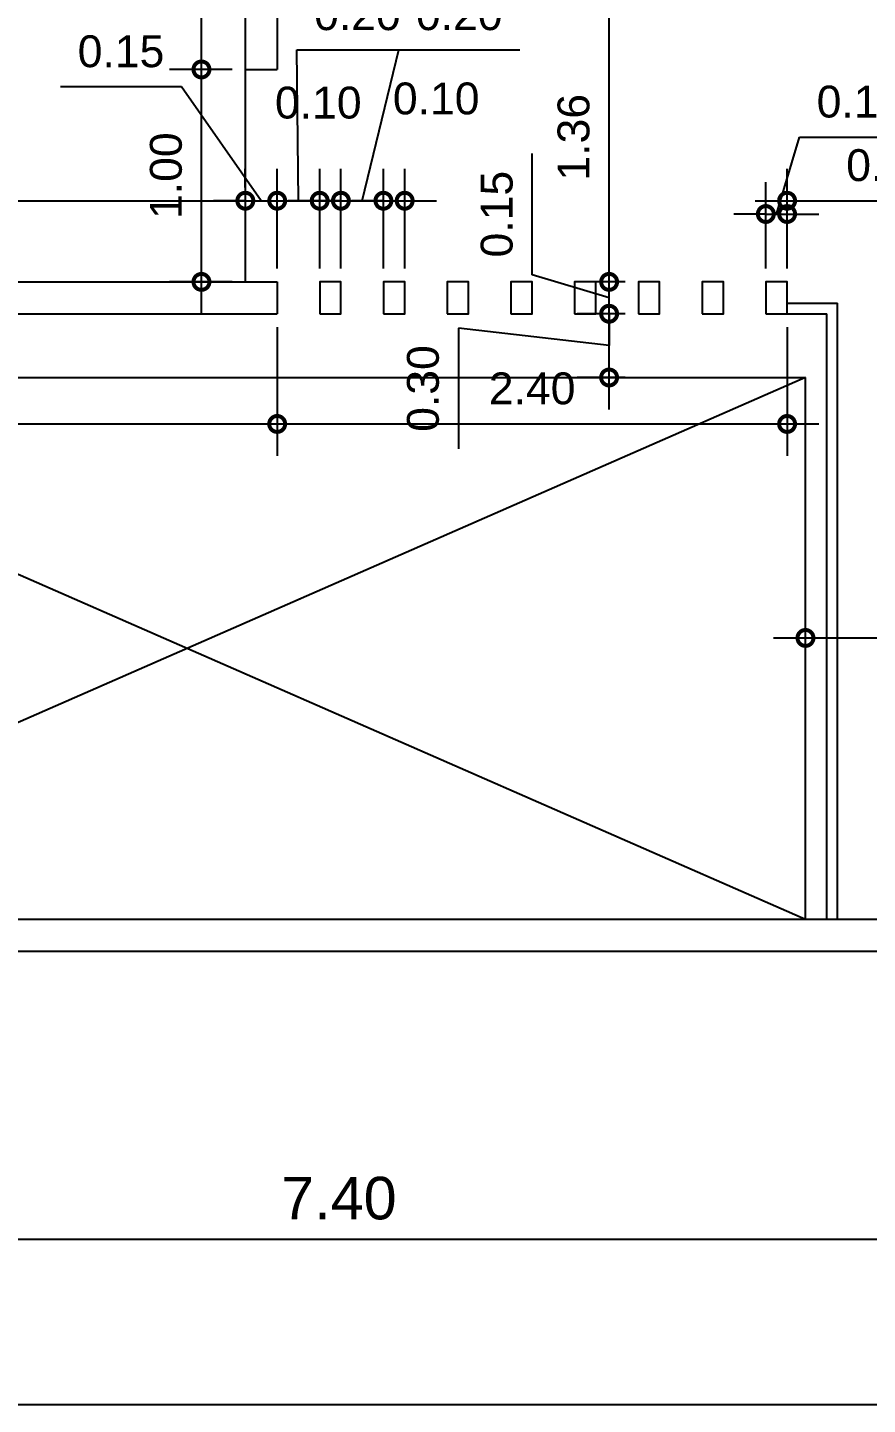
# Model space of a CAD drawing. Header units: inches. Extents: x -370 to 18, y -197 to 199.
# Drawn here: x -283.84 to -279.89, y 78.03 to 84.51 of the extents above; entities that cross this region are included whole.
import ezdxf

# ---------------------------------------------------------------- set-up
doc = ezdxf.new("R2010")
doc.units = ezdxf.units.IN
doc.header["$MEASUREMENT"] = 0
doc.header["$PDMODE"] = 34
doc.header["$PDSIZE"] = 0.2
doc.styles.get("Standard").update_dxf_attribs({"font": 'arial.ttf'})
doc.dimstyles.new('E100', dxfattribs={"dimtxt": 0.15, "dimasz": 0.15, "dimexe": 0.15, "dimexo": 0.0625, "dimgap": 0.09, "dimtad": 1, "dimzin": 0, "dimdsep": 46, "dimtxsty": 'Standard', "dimblk": 'DOTSMALL', "dimcen": 0.09, "dimdle": 0.15, "dimclrd": 1, "dimclre": 1, "dimclrt": 2, "dimazin": 0, "dimtfac": 1, "dimtofl": 0, "dimtmove": 1, "dimatfit": 1, "dimldrblk": 'OPEN90', "dimfxl": 1, "dimtolj": 1, "dimtzin": 0, "dimarcsym": 0})

# ---------------------------------------------------------------- blocks, each defined once
blk = doc.blocks.new('_DotSmall')
at = {"color": 0, "linetype": 'ByBlock', "const_width": 0.5}
blk.add_lwpolyline([(-0.0625, 0, 1), (0.0625, 0, 1)], format="xyb", close=True, dxfattribs=at)
blk = doc.blocks.new('*D142')
at = {"color": 1, "lineweight": -2, "transparency": 16777216}
for p, q in [((-212.554, 105.2216), (-212.554, 103.7278)), ((-205.1568, 105.2216), (-205.1568, 103.7278)), ((-212.754, 103.9278), (-204.9568, 103.9278))]:
    blk.add_line(p, q, dxfattribs=at)
at = {"layer": 'DEFPOINTS', "color": 0, "transparency": 16777216}
for p in [(-212.554, 105.2841), (-205.1568, 105.2841), (-205.1568, 103.9278)]:
    blk.add_point(p, dxfattribs=at)
at = {"color": 1, "lineweight": -2, "transparency": 16777216, "xscale": 0.3, "yscale": 0.3, "zscale": 0.3, "rotation": 180}
blk.add_blockref('_DotSmall', (-212.554, 103.9278), dxfattribs=at)
at = {"color": 1, "lineweight": -2, "transparency": 16777216, "xscale": 0.3, "yscale": 0.3, "zscale": 0.3}
blk.add_blockref('_DotSmall', (-205.1568, 103.9278), dxfattribs=at)
at = {"color": 2, "transparency": 16777216, "insert": (-208.8554, 104.1199), "char_height": 0.2, "attachment_point": 5}
blk.add_mtext('\\A1;7.40', dxfattribs=at)
blk = doc.blocks.new('_Open90')
at = {"color": 0, "linetype": 'ByBlock', "lineweight": -2}
for p, q in [((-0.5, 0.5), (0, 0)), ((0, 0), (-1, 0)), ((0, 0), (-0.5, -0.5))]:
    blk.add_line(p, q, dxfattribs=at)
blk = doc.blocks.new('*D488')
at = {"color": 1, "lineweight": -2, "transparency": 16777216}
for p, q in [((29.3845, -0.0625), (29.3845, -2.2842)), ((47.3845, -0.0625), (47.3845, -2.2842)), ((29.2345, -2.1342), (47.5345, -2.1342))]:
    blk.add_line(p, q, dxfattribs=at)
at = {"layer": 'DEFPOINTS', "color": 0, "transparency": 16777216}
for p in [(29.3845, 0), (47.3845, 0), (47.3845, -2.1342)]:
    blk.add_point(p, dxfattribs=at)
at = {"color": 1, "lineweight": -2, "transparency": 16777216, "xscale": 0.3, "yscale": 0.3, "zscale": 0.3, "rotation": 180}
blk.add_blockref('_DotSmall', (29.3845, -2.1342), dxfattribs=at)
at = {"color": 1, "lineweight": -2, "transparency": 16777216, "xscale": 0.3, "yscale": 0.3, "zscale": 0.3}
blk.add_blockref('_DotSmall', (47.3845, -2.1342), dxfattribs=at)
at = {"color": 2, "transparency": 16777216, "insert": (38.3845, -1.9676), "char_height": 0.15, "attachment_point": 5}
blk.add_mtext('\\A1;18.00', dxfattribs=at)
blk = doc.blocks.new('*D256')
at = {"color": 1, "lineweight": -2, "transparency": 16777216}
for p, q in [((-285.9964, 83.3734), (-285.9964, 83.8429)), ((-282.8133, 83.7554), (-282.8133, 83.8429)), ((-286.1464, 83.6929), (-282.6633, 83.6929))]:
    blk.add_line(p, q, dxfattribs=at)
at = {"layer": 'DEFPOINTS', "color": 0, "transparency": 16777216}
for p in [(-282.8133, 83.6929), (-282.8133, 83.6929), (-285.9964, 83.3109)]:
    blk.add_point(p, dxfattribs=at)
at = {"color": 1, "lineweight": -2, "transparency": 16777216, "xscale": 0.15, "yscale": 0.15, "zscale": 0.15, "rotation": 180}
blk.add_blockref('_DotSmall', (-285.9964, 83.6929), dxfattribs=at)
at = {"color": 1, "lineweight": -2, "transparency": 16777216, "xscale": 0.15, "yscale": 0.15, "zscale": 0.15}
blk.add_blockref('_DotSmall', (-282.8133, 83.6929), dxfattribs=at)
at = {"color": 2, "transparency": 16777216, "insert": (-284.4049, 83.8595), "char_height": 0.15, "attachment_point": 5}
blk.add_mtext('\\A1;3.18', dxfattribs=at)
blk = doc.blocks.new('*D257')
at = {"color": 1, "lineweight": -2, "transparency": 16777216}
for p, q in [((-283.113, 84.2289), (-283.6838, 84.2289)), ((-282.7383, 83.6929), (-283.113, 84.2289)), ((-282.8133, 83.7554), (-282.8133, 83.8429)), ((-282.6633, 83.3734), (-282.6633, 83.8429)), ((-282.8133, 83.6929), (-282.9633, 83.6929)), ((-282.8133, 83.6929), (-282.6633, 83.6929)), ((-282.6633, 83.6929), (-282.5133, 83.6929))]:
    blk.add_line(p, q, dxfattribs=at)
at = {"layer": 'DEFPOINTS', "color": 0, "transparency": 16777216}
for p in [(-282.8133, 83.6929), (-282.6633, 83.6929), (-282.6633, 83.3109)]:
    blk.add_point(p, dxfattribs=at)
at = {"color": 1, "lineweight": -2, "transparency": 16777216, "xscale": 0.15, "yscale": 0.15, "zscale": 0.15}
blk.add_blockref('_DotSmall', (-282.8133, 83.6929), dxfattribs=at)
at = {"color": 1, "lineweight": -2, "transparency": 16777216, "xscale": 0.15, "yscale": 0.15, "zscale": 0.15, "rotation": 180}
blk.add_blockref('_DotSmall', (-282.6633, 83.6929), dxfattribs=at)
at = {"color": 2, "transparency": 16777216, "insert": (-283.3984, 84.3955), "char_height": 0.15, "attachment_point": 5}
blk.add_mtext('\\A1;0.15', dxfattribs=at)
blk = doc.blocks.new('*D258')
at = {"color": 1, "lineweight": -2, "transparency": 16777216}
for p, q in [((-282.5633, 83.6929), (-282.5702, 84.4034)), ((-282.5702, 84.4034), (-282.0011, 84.4034)), ((-282.6633, 83.3734), (-282.6633, 83.8429)), ((-282.4633, 83.3734), (-282.4633, 83.8429)), ((-282.8133, 83.6929), (-282.3133, 83.6929))]:
    blk.add_line(p, q, dxfattribs=at)
at = {"layer": 'DEFPOINTS', "color": 0, "transparency": 16777216}
for p in [(-282.4633, 83.6929), (-282.6633, 83.3109), (-282.4633, 83.3109)]:
    blk.add_point(p, dxfattribs=at)
at = {"color": 1, "lineweight": -2, "transparency": 16777216, "xscale": 0.15, "yscale": 0.15, "zscale": 0.15, "rotation": 180}
blk.add_blockref('_DotSmall', (-282.6633, 83.6929), dxfattribs=at)
at = {"color": 1, "lineweight": -2, "transparency": 16777216, "xscale": 0.15, "yscale": 0.15, "zscale": 0.15}
blk.add_blockref('_DotSmall', (-282.4633, 83.6929), dxfattribs=at)
at = {"color": 2, "transparency": 16777216, "insert": (-282.2856, 84.57), "char_height": 0.15, "attachment_point": 5}
blk.add_mtext('\\A1;0.20', dxfattribs=at)
blk = doc.blocks.new('*D259')
at = {"color": 1, "lineweight": -2, "transparency": 16777216}
for p, q in [((-282.4633, 83.3734), (-282.4633, 83.8429)), ((-282.3633, 83.3734), (-282.3633, 83.8429)), ((-282.4633, 83.6929), (-282.6133, 83.6929)), ((-282.3633, 83.6929), (-282.2133, 83.6929))]:
    blk.add_line(p, q, dxfattribs=at)
at = {"layer": 'DEFPOINTS', "color": 0, "transparency": 16777216}
for p in [(-282.3633, 83.6929), (-282.4633, 83.3109), (-282.3633, 83.3109)]:
    blk.add_point(p, dxfattribs=at)
at = {"color": 1, "lineweight": -2, "transparency": 16777216, "xscale": 0.15, "yscale": 0.15, "zscale": 0.15}
blk.add_blockref('_DotSmall', (-282.4633, 83.6929), dxfattribs=at)
at = {"color": 1, "lineweight": -2, "transparency": 16777216, "xscale": 0.15, "yscale": 0.15, "zscale": 0.15, "rotation": 180}
blk.add_blockref('_DotSmall', (-282.3633, 83.6929), dxfattribs=at)
at = {"color": 2, "transparency": 16777216, "insert": (-282.4699, 84.1538), "char_height": 0.15, "attachment_point": 5}
blk.add_mtext('\\A1;0.10', dxfattribs=at)
blk = doc.blocks.new('*D260')
at = {"color": 1, "lineweight": -2, "transparency": 16777216}
for p, q in [((-282.2633, 83.6929), (-282.0911, 84.4034)), ((-282.0911, 84.4034), (-281.522, 84.4034)), ((-282.3633, 83.3734), (-282.3633, 83.8429)), ((-282.1633, 83.3734), (-282.1633, 83.8429)), ((-282.3633, 83.6929), (-282.5133, 83.6929)), ((-282.3633, 83.6929), (-282.1633, 83.6929)), ((-282.1633, 83.6929), (-282.0133, 83.6929))]:
    blk.add_line(p, q, dxfattribs=at)
at = {"layer": 'DEFPOINTS', "color": 0, "transparency": 16777216}
for p in [(-282.1633, 83.6929), (-282.3633, 83.3109), (-282.1633, 83.3109)]:
    blk.add_point(p, dxfattribs=at)
at = {"color": 1, "lineweight": -2, "transparency": 16777216, "xscale": 0.15, "yscale": 0.15, "zscale": 0.15}
blk.add_blockref('_DotSmall', (-282.3633, 83.6929), dxfattribs=at)
at = {"color": 1, "lineweight": -2, "transparency": 16777216, "xscale": 0.15, "yscale": 0.15, "zscale": 0.15, "rotation": 180}
blk.add_blockref('_DotSmall', (-282.1633, 83.6929), dxfattribs=at)
at = {"color": 2, "transparency": 16777216, "insert": (-281.8065, 84.57), "char_height": 0.15, "attachment_point": 5}
blk.add_mtext('\\A1;0.20', dxfattribs=at)
blk = doc.blocks.new('*D261')
at = {"color": 1, "lineweight": -2, "transparency": 16777216}
for p, q in [((-282.1633, 83.3734), (-282.1633, 83.8429)), ((-282.0633, 83.3734), (-282.0633, 83.8429)), ((-282.1633, 83.6929), (-282.3133, 83.6929)), ((-282.0633, 83.6929), (-281.9133, 83.6929))]:
    blk.add_line(p, q, dxfattribs=at)
at = {"layer": 'DEFPOINTS', "color": 0, "transparency": 16777216}
for p in [(-282.0633, 83.6929), (-282.1633, 83.3109), (-282.0633, 83.3109)]:
    blk.add_point(p, dxfattribs=at)
at = {"color": 1, "lineweight": -2, "transparency": 16777216, "xscale": 0.15, "yscale": 0.15, "zscale": 0.15}
blk.add_blockref('_DotSmall', (-282.1633, 83.6929), dxfattribs=at)
at = {"color": 1, "lineweight": -2, "transparency": 16777216, "xscale": 0.15, "yscale": 0.15, "zscale": 0.15, "rotation": 180}
blk.add_blockref('_DotSmall', (-282.0633, 83.6929), dxfattribs=at)
at = {"color": 2, "transparency": 16777216, "insert": (-281.9149, 84.1734), "char_height": 0.15, "attachment_point": 5}
blk.add_mtext('\\A1;0.10', dxfattribs=at)
blk = doc.blocks.new('*D262')
at = {"color": 1, "lineweight": -2, "transparency": 16777216}
for p, q in [((-280.3133, 83.6304), (-280.2049, 83.992)), ((-280.2049, 83.992), (-279.6357, 83.992)), ((-280.3633, 83.3734), (-280.3633, 83.7804)), ((-280.2633, 83.3734), (-280.2633, 83.7804)), ((-280.3633, 83.6304), (-280.5133, 83.6304)), ((-280.3633, 83.6304), (-280.2633, 83.6304)), ((-280.2633, 83.6304), (-280.1133, 83.6304))]:
    blk.add_line(p, q, dxfattribs=at)
at = {"layer": 'DEFPOINTS', "color": 0, "transparency": 16777216}
for p in [(-280.2633, 83.6304), (-280.3633, 83.3109), (-280.2633, 83.3109)]:
    blk.add_point(p, dxfattribs=at)
at = {"color": 1, "lineweight": -2, "transparency": 16777216, "xscale": 0.15, "yscale": 0.15, "zscale": 0.15}
blk.add_blockref('_DotSmall', (-280.3633, 83.6304), dxfattribs=at)
at = {"color": 1, "lineweight": -2, "transparency": 16777216, "xscale": 0.15, "yscale": 0.15, "zscale": 0.15, "rotation": 180}
blk.add_blockref('_DotSmall', (-280.2633, 83.6304), dxfattribs=at)
at = {"color": 2, "transparency": 16777216, "insert": (-279.9203, 84.1586), "char_height": 0.15, "attachment_point": 5}
blk.add_mtext('\\A1;0.10', dxfattribs=at)
blk = doc.blocks.new('*D263')
at = {"color": 1, "lineweight": -2, "transparency": 16777216}
for p, q in [((-280.2633, 83.3734), (-280.2633, 83.8429)), ((-279.2992, 83.735), (-279.2992, 83.8429)), ((-280.4133, 83.6929), (-279.1492, 83.6929))]:
    blk.add_line(p, q, dxfattribs=at)
at = {"layer": 'DEFPOINTS', "color": 0, "transparency": 16777216}
for p in [(-279.2992, 83.6929), (-279.2992, 83.6725), (-280.2633, 83.3109)]:
    blk.add_point(p, dxfattribs=at)
at = {"color": 1, "lineweight": -2, "transparency": 16777216, "xscale": 0.15, "yscale": 0.15, "zscale": 0.15, "rotation": 180}
blk.add_blockref('_DotSmall', (-280.2633, 83.6929), dxfattribs=at)
at = {"color": 1, "lineweight": -2, "transparency": 16777216, "xscale": 0.15, "yscale": 0.15, "zscale": 0.15}
blk.add_blockref('_DotSmall', (-279.2992, 83.6929), dxfattribs=at)
at = {"color": 2, "transparency": 16777216, "insert": (-279.7813, 83.8595), "char_height": 0.15, "attachment_point": 5}
blk.add_mtext('\\A1;0.96', dxfattribs=at)
blk = doc.blocks.new('*D271')
at = {"color": 1, "lineweight": -2, "transparency": 16777216}
for p, q in [((-285.9964, 83.0984), (-285.9964, 82.4921)), ((-282.6633, 83.0984), (-282.6633, 82.4921)), ((-286.1464, 82.6421), (-282.5133, 82.6421))]:
    blk.add_line(p, q, dxfattribs=at)
at = {"layer": 'DEFPOINTS', "color": 0, "transparency": 16777216}
for p in [(-285.9964, 83.1609), (-282.6633, 83.1609), (-282.6633, 82.6421)]:
    blk.add_point(p, dxfattribs=at)
at = {"color": 1, "lineweight": -2, "transparency": 16777216, "xscale": 0.15, "yscale": 0.15, "zscale": 0.15, "rotation": 180}
blk.add_blockref('_DotSmall', (-285.9964, 82.6421), dxfattribs=at)
at = {"color": 1, "lineweight": -2, "transparency": 16777216, "xscale": 0.15, "yscale": 0.15, "zscale": 0.15}
blk.add_blockref('_DotSmall', (-282.6633, 82.6421), dxfattribs=at)
at = {"color": 2, "transparency": 16777216, "insert": (-284.3299, 82.8087), "char_height": 0.15, "attachment_point": 5}
blk.add_mtext('\\A1;3.33', dxfattribs=at)
blk = doc.blocks.new('*D272')
at = {"color": 1, "lineweight": -2, "transparency": 16777216}
for p, q in [((-282.6633, 83.0984), (-282.6633, 82.4921)), ((-280.2633, 83.0984), (-280.2633, 82.4921)), ((-282.8133, 82.6421), (-280.1133, 82.6421))]:
    blk.add_line(p, q, dxfattribs=at)
at = {"layer": 'DEFPOINTS', "color": 0, "transparency": 16777216}
for p in [(-282.6633, 83.1609), (-280.2633, 83.1609), (-280.2633, 82.6421)]:
    blk.add_point(p, dxfattribs=at)
at = {"color": 1, "lineweight": -2, "transparency": 16777216, "xscale": 0.15, "yscale": 0.15, "zscale": 0.15, "rotation": 180}
blk.add_blockref('_DotSmall', (-282.6633, 82.6421), dxfattribs=at)
at = {"color": 1, "lineweight": -2, "transparency": 16777216, "xscale": 0.15, "yscale": 0.15, "zscale": 0.15}
blk.add_blockref('_DotSmall', (-280.2633, 82.6421), dxfattribs=at)
at = {"color": 2, "transparency": 16777216, "insert": (-281.4633, 82.8087), "char_height": 0.15, "attachment_point": 5}
blk.add_mtext('\\A1;2.40', dxfattribs=at)
blk = doc.blocks.new('*D277')
at = {"color": 1, "lineweight": -2, "transparency": 16777216}
for p, q in [((-280.1769, 81.6484), (-280.1769, 81.7848)), ((-278.7492, 81.6484), (-278.7492, 81.7848)), ((-280.3269, 81.6348), (-278.5992, 81.6348))]:
    blk.add_line(p, q, dxfattribs=at)
at = {"layer": 'DEFPOINTS', "color": 0, "transparency": 16777216}
for p in [(-278.7492, 81.6348), (-280.1769, 81.5859), (-278.7492, 81.5859)]:
    blk.add_point(p, dxfattribs=at)
at = {"color": 1, "lineweight": -2, "transparency": 16777216, "xscale": 0.15, "yscale": 0.15, "zscale": 0.15, "rotation": 180}
blk.add_blockref('_DotSmall', (-280.1769, 81.6348), dxfattribs=at)
at = {"color": 1, "lineweight": -2, "transparency": 16777216, "xscale": 0.15, "yscale": 0.15, "zscale": 0.15}
blk.add_blockref('_DotSmall', (-278.7492, 81.6348), dxfattribs=at)
at = {"color": 2, "transparency": 16777216, "insert": (-279.4631, 81.8014), "char_height": 0.15, "attachment_point": 5}
blk.add_mtext('\\A1;1.43', dxfattribs=at)
blk = doc.blocks.new('*D287')
at = {"color": 1, "lineweight": -2, "transparency": 16777216}
for p, q in [((-283.0198, 83.1609), (-283.0198, 84.4609)), ((-282.8758, 84.3109), (-283.1698, 84.3109)), ((-282.8758, 83.3109), (-283.1698, 83.3109))]:
    blk.add_line(p, q, dxfattribs=at)
at = {"layer": 'DEFPOINTS', "color": 0, "transparency": 16777216}
for p in [(-283.0198, 84.3109), (-282.8133, 84.3109), (-282.8133, 83.3109)]:
    blk.add_point(p, dxfattribs=at)
at = {"color": 1, "lineweight": -2, "transparency": 16777216, "xscale": 0.15, "yscale": 0.15, "zscale": 0.15}
for p, rotation in [((-283.0198, 84.3109), 90), ((-283.0198, 83.3109), 270)]:
    blk.add_blockref('_DotSmall', p, dxfattribs=dict(at, rotation=rotation))
at = {"color": 2, "transparency": 16777216, "insert": (-283.1864, 83.8109), "char_height": 0.15, "attachment_point": 5, "rotation": 90}
blk.add_mtext('\\A1;1.00', dxfattribs=at)
blk = doc.blocks.new('*D288')
at = {"color": 1, "lineweight": -2, "transparency": 16777216}
for p, q in [((-283.0198, 84.1609), (-283.0198, 87.5109)), ((-282.8758, 87.3609), (-283.1698, 87.3609)), ((-282.8758, 84.3109), (-283.1698, 84.3109))]:
    blk.add_line(p, q, dxfattribs=at)
at = {"layer": 'DEFPOINTS', "color": 0, "transparency": 16777216}
for p in [(-283.0198, 87.3609), (-282.8133, 87.3609), (-282.8133, 84.3109)]:
    blk.add_point(p, dxfattribs=at)
at = {"color": 1, "lineweight": -2, "transparency": 16777216, "xscale": 0.15, "yscale": 0.15, "zscale": 0.15}
for p, rotation in [((-283.0198, 87.3609), 90), ((-283.0198, 84.3109), 270)]:
    blk.add_blockref('_DotSmall', p, dxfattribs=dict(at, rotation=rotation))
at = {"color": 2, "transparency": 16777216, "insert": (-283.1865, 85.8359), "char_height": 0.15, "attachment_point": 5, "rotation": 90}
blk.add_mtext('\\A1;3.05', dxfattribs=at)
blk = doc.blocks.new('*D289')
at = {"color": 1, "lineweight": -2, "transparency": 16777216}
for p, q in [((-281.1011, 82.7109), (-281.1011, 83.3109)), ((-281.0258, 83.1609), (-281.2511, 83.1609)), ((-281.1011, 83.0109), (-281.8099, 83.0936)), ((-281.8099, 83.0936), (-281.8099, 82.5245)), ((-281.0258, 82.8609), (-281.2511, 82.8609))]:
    blk.add_line(p, q, dxfattribs=at)
at = {"layer": 'DEFPOINTS', "color": 0, "transparency": 16777216}
for p in [(-281.1011, 83.1609), (-280.9633, 83.1609), (-280.9633, 82.8609)]:
    blk.add_point(p, dxfattribs=at)
at = {"color": 1, "lineweight": -2, "transparency": 16777216, "xscale": 0.15, "yscale": 0.15, "zscale": 0.15}
for p, rotation in [((-281.1011, 83.1609), 90), ((-281.1011, 82.8609), 270)]:
    blk.add_blockref('_DotSmall', p, dxfattribs=dict(at, rotation=rotation))
at = {"color": 2, "transparency": 16777216, "insert": (-281.9765, 82.809), "char_height": 0.15, "attachment_point": 5, "rotation": 90}
blk.add_mtext('\\A1;0.30', dxfattribs=at)
blk = doc.blocks.new('*D290')
at = {"color": 1, "lineweight": -2, "transparency": 16777216}
for p, q in [((-281.4627, 83.3444), (-281.4627, 83.9151)), ((-281.1011, 83.3109), (-281.1011, 83.4609)), ((-281.1011, 83.2359), (-281.4627, 83.3444)), ((-281.0258, 83.3109), (-281.2511, 83.3109)), ((-281.1011, 83.1609), (-281.1011, 83.3109)), ((-281.0258, 83.1609), (-281.2511, 83.1609)), ((-281.1011, 83.1609), (-281.1011, 83.0109))]:
    blk.add_line(p, q, dxfattribs=at)
at = {"layer": 'DEFPOINTS', "color": 0, "transparency": 16777216}
for p in [(-281.1011, 83.3109), (-280.9633, 83.3109), (-280.9633, 83.1609)]:
    blk.add_point(p, dxfattribs=at)
at = {"color": 1, "lineweight": -2, "transparency": 16777216, "xscale": 0.15, "yscale": 0.15, "zscale": 0.15}
for p, rotation in [((-281.1011, 83.3109), 270), ((-281.1011, 83.1609), 90)]:
    blk.add_blockref('_DotSmall', p, dxfattribs=dict(at, rotation=rotation))
at = {"color": 2, "transparency": 16777216, "insert": (-281.6293, 83.6297), "char_height": 0.15, "attachment_point": 5, "rotation": 90}
blk.add_mtext('\\A1;0.15', dxfattribs=at)
blk = doc.blocks.new('*D291')
at = {"color": 1, "lineweight": -2, "transparency": 16777216}
for p, q in [((-281.1011, 83.1609), (-281.1011, 84.8225)), ((-281.1636, 84.6725), (-281.2511, 84.6725)), ((-281.0258, 83.3109), (-281.2511, 83.3109))]:
    blk.add_line(p, q, dxfattribs=at)
at = {"layer": 'DEFPOINTS', "color": 0, "transparency": 16777216}
for p in [(-281.1011, 84.6725), (-281.1011, 84.6725), (-280.9633, 83.3109)]:
    blk.add_point(p, dxfattribs=at)
at = {"color": 1, "lineweight": -2, "transparency": 16777216, "xscale": 0.15, "yscale": 0.15, "zscale": 0.15}
for p, rotation in [((-281.1011, 84.6725), 90), ((-281.1011, 83.3109), 270)]:
    blk.add_blockref('_DotSmall', p, dxfattribs=dict(at, rotation=rotation))
at = {"color": 2, "transparency": 16777216, "insert": (-281.2678, 83.9917), "char_height": 0.15, "attachment_point": 5, "rotation": 90}
blk.add_mtext('\\A1;1.36', dxfattribs=at)
blk = doc.blocks.new('A$C4C712806')
at = {"color": 8}
for p, q in [((32.7176, 8.85), (32.7176, 4.15)), ((32.8676, 4.5116), (32.8676, 4.15)), ((32.7176, 4.15), (32.8676, 4.15)), ((32.7176, 4.15), (32.7176, 3.15)), ((29.5345, 3.15), (32.8676, 3.15)), ((32.8676, 3.15), (32.8676, 3)), ((35.2676, 3.05), (35.504, 3.05)), ((35.504, 0.15), (35.504, 3.05)), ((29.5345, 3), (32.8676, 3)), ((35.2676, 3), (35.454, 3)), ((35.454, 0.15), (35.454, 3)), ((29.5345, 2.7), (35.354, 2.7)), ((35.354, 2.7), (29.5345, 0.15)), ((29.5345, 2.7), (35.354, 0.15)), ((35.354, 0.15), (35.354, 2.7)), ((29.5345, 0.15), (36.7817, 0.15)), ((29.3845, 0), (48.3845, 0))]:
    blk.add_line(p, q, dxfattribs=at)
for points in [[(33.0676, 3), (33.1676, 3), (33.1676, 3.15), (33.0676, 3.15)], [(33.3676, 3), (33.4676, 3), (33.4676, 3.15), (33.3676, 3.15)], [(33.6676, 3), (33.7676, 3), (33.7676, 3.15), (33.6676, 3.15)], [(33.9676, 3), (34.0676, 3), (34.0676, 3.15), (33.9676, 3.15)], [(34.2676, 3), (34.3676, 3), (34.3676, 3.15), (34.2676, 3.15)], [(34.5676, 3), (34.6676, 3), (34.6676, 3.15), (34.5676, 3.15)], [(34.8676, 3), (34.9676, 3), (34.9676, 3.15), (34.8676, 3.15)], [(35.1676, 3), (35.2676, 3), (35.2676, 3.15), (35.1676, 3.15)]]:
    blk.add_lwpolyline(points, close=True, dxfattribs=at)
dim = blk.add_linear_dim(base=(47.3845, -2.1342), p1=(29.3845, 0), p2=(47.3845, 0), dimstyle='E100')
dim.commit()
dim.dimension.update_dxf_attribs({"geometry": '*D488', "text_midpoint": (38.3845, -1.9676)})
dim = blk.add_linear_dim(base=(36.8567, -1.3564), p1=(29.4595, 0), p2=(36.8567, 0), dimstyle='E100')
dim.commit()
dim.dimension.update_dxf_attribs({"geometry": '*D142', "text_midpoint": (33.1581, -1.1642), "insert": (242.0134, -105.2841)})

msp = doc.modelspace()

# ---------------------------------------------------------------- block references
msp.add_blockref('A$C4C712806', (-315.5309, 80.16088))

# ---------------------------------------------------------------- dimensions: what is measured, and where the dimension line sits
for base, p1, p2, picture, middle in [((-283.01982, 87.36088), (-282.81334, 84.31088), (-282.81334, 87.36088), '*D288', (-283.18646, 85.83588)), ((-281.10112, 84.67248), (-280.96334, 83.31088), (-281.10112, 84.67248), '*D291', (-281.26776, 83.99168)), ((-283.01982, 84.31088), (-282.81334, 83.31088), (-282.81334, 84.31088), '*D287', (-283.18641, 83.81088)), ((-281.10112, 83.31088), (-280.96334, 83.16088), (-280.96334, 83.31088), '*D290', (-281.62929, 83.43436))]:
    dim = msp.add_linear_dim(base=base, p1=p1, p2=p2, angle=90, dimstyle='E100')
    dim.commit()
    dim.dimension.update_dxf_attribs({"geometry": picture, "text_midpoint": middle})
for base, p1, p2, picture, middle in [((-282.46334, 83.69289), (-282.66334, 83.31088), (-282.46334, 83.31088), '*D258', (-282.4802, 84.40343)), ((-282.16334, 83.69289), (-282.36334, 83.31088), (-282.16334, 83.31088), '*D260', (-282.00108, 84.40343)), ((-282.66334, 83.69289), (-282.81334, 83.69289), (-282.66334, 83.31088), '*D257', (-283.20305, 84.22891)), ((-282.06334, 83.69289), (-282.16334, 83.31088), (-282.06334, 83.31088), '*D261', (-281.91487, 84.00684)), ((-282.36334, 83.69289), (-282.46334, 83.31088), (-282.36334, 83.31088), '*D259', (-282.46988, 83.98726))]:
    dim = msp.add_linear_dim(base=base, p1=p1, p2=p2, dimstyle='E100')
    dim.commit()
    dim.dimension.update_dxf_attribs({"geometry": picture, "text_midpoint": middle, "dimtype": 160})
for base, p1, p2, picture, middle in [((-280.26334, 83.63039), (-280.36334, 83.31088), (-280.26334, 83.31088), '*D262', (-280.11487, 84.15856)), ((-282.81334, 83.69289), (-285.99643, 83.31088), (-282.81334, 83.69289), '*D256', (-284.40489, 83.85953)), ((-279.29924, 83.69289), (-280.26334, 83.31088), (-279.29924, 83.67248), '*D263', (-279.78129, 83.85948)), ((-282.66334, 82.64211), (-285.99643, 83.16088), (-282.66334, 83.16088), '*D271', (-284.32989, 82.80875)), ((-280.26334, 82.64211), (-282.66334, 83.16088), (-280.26334, 83.16088), '*D272', (-281.46334, 82.8087)), ((-278.74924, 81.63477), (-280.17686, 81.58588), (-278.74924, 81.58588), '*D277', (-279.46305, 81.80141))]:
    dim = msp.add_linear_dim(base=base, p1=p1, p2=p2, dimstyle='E100')
    dim.commit()
    dim.dimension.update_dxf_attribs({"geometry": picture, "text_midpoint": middle})
dim = msp.add_linear_dim(base=(-281.10112, 83.16088), p1=(-280.96334, 82.86088), p2=(-280.96334, 83.16088), angle=90, dimstyle='E100')
dim.commit()
dim.dimension.update_dxf_attribs({"geometry": '*D289', "text_midpoint": (-281.80987, 83.00359), "dimtype": 160})

doc.saveas('drawing.dxf')
